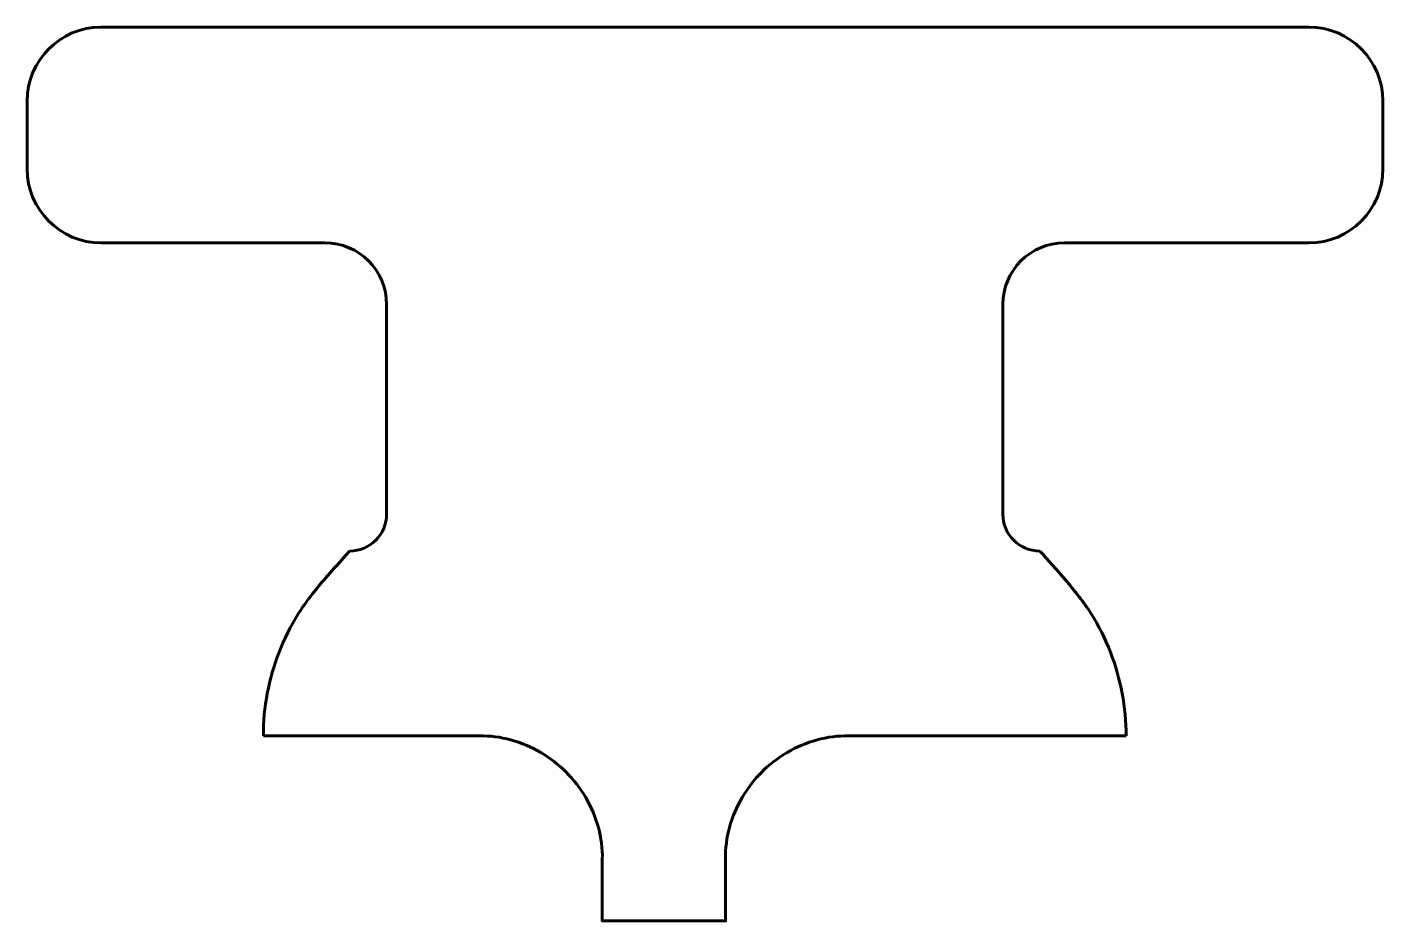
# Model space of a CAD drawing. Header units: millimetres. Extents: x -10.3 to 11.7, y 302 to 316.5.
import ezdxf

# ---------------------------------------------------------------- set-up
doc = ezdxf.new("R2010")
doc.units = ezdxf.units.MM
doc.linetypes.add('K5LT_BASIC', pattern=[0])

msp = doc.modelspace()

# ---------------------------------------------------------------- linework, layer by layer
at = {"color": 150, "linetype": 'K5LT_BASIC', "lineweight": 60, "true_color": 0x0080ff}
for p, q in [((10.467, 316.5), (-9.133, 316.5)), ((-10.333, 314.2), (-10.333, 315.3)), ((11.667, 314.2), (11.667, 315.3)), ((-4.5, 308.6), (-4.5, 312)), ((5.5, 308.6), (5.5, 312)), ((-3, 305), (-6.5, 305)), ((7.5, 305), (3, 305))]:
    msp.add_line(p, q, dxfattribs=at)
for points in [[(-9.133, 313), (-5.5, 313)], [(6.5, 313), (10.467, 313)], [(1, 303), (1, 302), (-1, 302), (-1, 303)]]:
    msp.add_lwpolyline(points, dxfattribs=at)
for centre, radius, start, end in [((-9.133, 315.3), 1.2, 90, 180), ((10.467, 315.3), 1.2, 0, 90), ((-9.133, 314.2), 1.2, 180, 270), ((10.467, 314.2), 1.2, 270, 0), ((-5.5, 312), 1, 0, 90), ((6.5, 312), 1, 90, 180), ((-5.1, 308.6), 0.6, 270, 0), ((6.1, 308.6), 0.6, 180, 270)]:
    msp.add_arc(centre, radius, start, end, dxfattribs=at)
for points, knots in [([(-5.1, 308), (-5.238, 307.844), (-5.536, 307.521), (-5.955, 306.994), (-6.264, 306.366), (-6.457, 305.696), (-6.501, 305.231), (-6.5, 305)], [0, 0, 0, 0, 0.623998, 1.318473, 2.012949, 2.707423, 3.401899, 3.401899, 3.401899, 3.401899]), ([(6.1, 308), (6.238, 307.844), (6.536, 307.521), (6.955, 306.994), (7.264, 306.366), (7.457, 305.696), (7.501, 305.231), (7.5, 305)], [0, 0, 0, 0, 0.623999, 1.318473, 2.012949, 2.707424, 3.401899, 3.401899, 3.401899, 3.401899]), ([(-3, 305), (-2.655, 305.01), (-1.95, 304.808), (-1.192, 304.05), (-0.99, 303.345), (-1, 303)], [0, 0, 0, 0, 1.035276, 2.070553, 3.105829, 3.105829, 3.105829, 3.105829]), ([(1, 303), (0.99, 303.345), (1.192, 304.05), (1.95, 304.808), (2.655, 305.01), (3, 305)], [0, 0, 0, 0, 1.035276, 2.070552, 3.105828, 3.105828, 3.105828, 3.105828])]:
    msp.add_open_spline(points, degree=3, knots=knots, dxfattribs=at)

doc.saveas('drawing.dxf')
